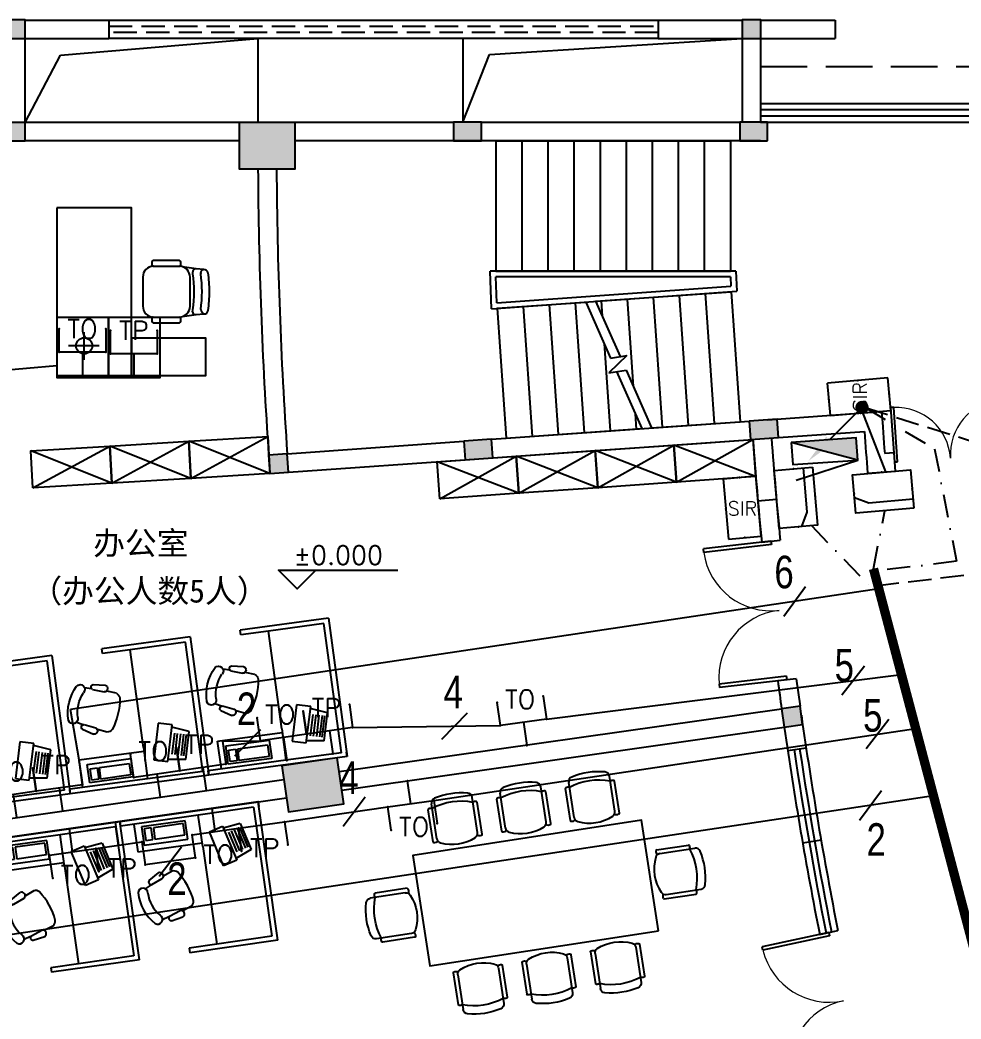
# Model space of a CAD drawing. Extents: x 13680 to 1640314, y -473492 to 65390.
# Drawn here: x 1299465 to 1309572, y -311155 to -300419 of the extents above; entities that cross this region are included whole.
import ezdxf
from ezdxf.enums import TextEntityAlignment as Align

# ---------------------------------------------------------------- set-up
doc = ezdxf.new("R2010")
doc.units = 0
doc.header["$LTSCALE"] = 1000
doc.header["$MEASUREMENT"] = 0
doc.linetypes.add('DASH', pattern=[0.35, 0.25, -0.1])
doc.linetypes.add('DASHDOT', pattern=[1, 0.5, -0.25, 0, -0.25])
for name, color, linetype in [('0-桥架', 120, 'Continuous'), ('AXIS', 1, 'Continuous'), ('COLUMN', 255, 'Continuous'), ('DIM-照明', 3, 'Continuous'), ('door', 2, 'Continuous'), ('EQUIP-通讯', 6, 'Continuous'), ('LWIRE', 4, 'Continuous'), ('PUB_HATCH', 8, 'Continuous'), ('S-提资20140812', 6, 'Continuous'), ('S-消防器材提资', 2, 'Continuous'), ('STAIR', 2, 'Continuous'), ('STAIR-H', 2, 'Continuous'), ('TEL_TEXT', 7, 'Continuous'), ('WALL', 255, 'Continuous'), ('WINDOW', 2, 'Continuous'), ('WIRE-照明', 120, 'Continuous'), ('室外建筑', 8, 'Continuous'), ('装修家具', 8, 'Continuous')]:
    doc.layers.add(name, color=color, linetype=linetype)
doc.layers.add('04071 FF-TXT', color=3, linetype='Continuous', lineweight=25)
doc.styles.add('_TCH_DIM_T3', font='SIMPLEX', dxfattribs={"width": 0.705882, "bigfont": 'GBCBIG'})
doc.styles.add('_TEL_DIM', font='SIMPLEX', dxfattribs={"width": 0.8, "height": 3.5, "bigfont": 'HZTXT'})
doc.styles.add('IN-C', font='')
doc.styles.add('IN-E', font='simplex.shx')
doc.styles.get("Standard").update_dxf_attribs({"font": 'haiwenrs.shx', "bigfont": 'hztxt.shx'})
doc.styles.get('IN-C').set_extended_font_data('SimSun')
doc.dimstyles.new('_TCH_ARROW&&100', dxfattribs={"dimtxt": 297.5, "dimasz": 200, "dimexe": 250, "dimexo": 300, "dimgap": 126.25, "dimtad": 1, "dimdec": 0, "dimzin": 0, "dimdsep": 46, "dimtxsty": '_TCH_DIM_T3', "dimcen": 0.09, "dimclrt": 7, "dimazin": 2, "dimtfac": 1, "dimtdec": 0, "dimtix": 1, "dimtmove": 2, "dimatfit": 3, "dimfxl": 1, "dimtolj": 1, "dimtzin": 0, "dimarcsym": 0})

# ---------------------------------------------------------------- blocks, each defined once
blk = doc.blocks.new('A$C3ECB1412')
at = {"layer": '装修家具', "color": 8}
for p, q in [((0, 1500), (0, 0)), ((0, 1500), (0, 0)), ((1500, 1500), (0, 1500)), ((0, 1500), (50, 1500)), ((50, 1444), (50, 844)), ((50, 1444), (1450, 1444)), ((1450, 1444), (1450, 844)), ((1500, 1500), (1500, 544)), ((201, 1278), (496, 1355)), ((244, 1263), (466, 1322)), ((250, 1237), (473, 1295)), ((496, 1355), (567, 1176)), ((201, 1278), (227, 1087)), ((205, 1083), (588, 1184)), ((259, 1205), (482, 1263)), ((268, 1171), (491, 1229)), ((276, 1140), (499, 1199)), ((588, 1184), (626, 1037)), ((243, 937), (205, 1083)), ((626, 1037), (243, 937)), ((50, 844), (50, 0)), ((50, 844), (50, 0)), ((390, 844), (50, 844)), ((350, 144), (350, 844)), ((390, 844), (1450, 844)), ((1450, 844), (1450, 544)), ((90, 695), (90, 223)), ((289, 695), (90, 695)), ((115, 670), (115, 347)), ((239, 670), (115, 670)), ((239, 347), (239, 670)), ((289, 223), (289, 695)), ((1008, 635), (1043, 536)), ((1450, 544), (1500, 544)), ((605, 480), (646, 383)), ((1081, 386), (1038, 507)), ((1132, 400), (1108, 527)), ((115, 347), (239, 347)), ((239, 323), (115, 323)), ((115, 323), (115, 248)), ((239, 248), (239, 323)), ((671, 223), (604, 333)), ((719, 246), (669, 365)), ((1088, 377), (1108, 304)), ((90, 223), (289, 223)), ((115, 248), (239, 248)), ((719, 236), (753, 168)), ((50, 144), (350, 144)), ((0, 0), (50, 0))]:
    blk.add_line(p, q, dxfattribs=at)
for centre, radius, start, end in [((1036, -39), 708, 96.8246, 125.3087), ((950, 594), 70.3, 35.575, 88.634), ((675, 488), 70.3, 133.4994, 186.5584), ((1074, 512), 36.8, 24.5799, 187.0599), ((639, 344), 36.8, 35.0735, 197.5535), ((1104, 401), 27.9, 213.3494, 358.8432), ((691, 242), 27.9, 223.2902, 8.784), ((800, 575), 489, 268.3277, 313.8056), ((797, 582), 394, 270.7801, 311.3533), ((1098, 254), 51.9, 322.3317, 140.7492), ((795, 137), 51.9, 81.3842, 259.8017)]:
    blk.add_arc(centre, radius, start, end, dxfattribs=at)
blk = doc.blocks.new('A$C4CDD4A0C')
at = {"layer": '装修家具', "color": 8}
for p, q in [((1426, 1634), (1426, 1335)), ((1264, 1482), (1593, 1482)), ((386, 1218), (386, 1188)), ((682, 1234), (402, 1234)), ((697, 1188), (697, 1218)), ((222, 1146), (139, 1139)), ((371, 1167), (222, 1146)), ((260, 1116), (258, 1094)), ((685, 1173), (405, 1173)), ((682, 1172), (682, 1172)), ((288, 1056), (288, 744)), ((794, 744), (794, 1056)), ((794, 1056), (794, 1056)), ((139, 663), (222, 654)), ((222, 654), (371, 633)), ((258, 709), (259, 686)), ((386, 612), (386, 582)), ((395, 628), (682, 628)), ((402, 566), (682, 566)), ((682, 628), (682, 628)), ((697, 582), (697, 612))]:
    blk.add_line(p, q, dxfattribs=at)
for points in [[(917, 1400), (917, 1800), (117, 1800), (117, 1400)], [(1717, 0), (1717, 1800), (917, 1800), (917, 0)]]:
    blk.add_lwpolyline(points, close=True, dxfattribs=at)
blk.add_circle((1425, 1482), 86.5, dxfattribs=at)
for centre, radius, start, end in [((402, 1218), 15.6, 90, 180), ((402, 1188), 15.6, 180, 261.0411), ((682, 1218), 15.6, 0, 90), ((682, 1188), 15.6, 270, 0), ((1453, 898), 1374, 171.4477, 179.9347), ((133, 1101), 38.4, 81.1166, 176.8521), ((118, 1087), 55.7, 6.303, 68.0435), ((1455, 900), 1296, 171.4477, 188.5523), ((230, 1117), 30.1, 357.8693, 100.843), ((1539, 901), 1296, 171.4477, 188.5523), ((405, 1056), 117, 90, 180), ((678, 1056), 117, 0, 88.0898), ((1453, 902), 1374, 180.0653, 188.5523), ((136, 705), 41.7, 190.1524, 273.9531), ((137, 700), 37.3, 272.6932, 11.282), ((227, 686), 32.5, 262.6639, 359.9194), ((405, 744), 117, 180, 266.9085), ((678, 744), 117, 271.9102, 0), ((402, 612), 15.6, 90, 180), ((402, 582), 15.6, 180, 270), ((682, 612), 15.6, 0, 90), ((682, 582), 15.6, 270, 0)]:
    blk.add_arc(centre, radius, start, end, dxfattribs=at)
blk = doc.blocks.new('A$C44F7551D')
at = {"layer": '装修家具', "color": 8}
for p, q in [((0, 400), (850, 0)), ((850, 400), (0, 0))]:
    blk.add_line(p, q, dxfattribs=at)
blk.add_lwpolyline([(0, 400), (0, 0), (850, 0), (850, 400)], close=True, dxfattribs=at)
blk = doc.blocks.new('A$C03587EE0')
at = {"layer": '装修家具', "color": 8}
for p, q in [((478, 538), (131, 533)), ((452, 493), (71, 487)), ((458, 49), (78, 44)), ((486, 5), (138, 0))]:
    blk.add_line(p, q, dxfattribs=at)
for centre, radius, start, end in [((478, 529), 9, 16.8083, 90.7938), ((750, 275), 750, 166.8568, 194.7308), ((72, 433), 54, 90.7938, 166.8568), ((750, 275), 660, 161.17, 200.4176), ((178, 511), 57.9, 164.7793, 203.647), ((131, 524), 9, 90.7938, 164.7793), ((452, 439), 54, 24.9428, 90.7938), ((432, 515), 57.9, 328.4736, 16.8083), ((81, 266), 464, 336.6448, 24.9428), ((77, 98), 54, 194.7308, 270.7938), ((185, 23), 57.9, 157.9406, 196.8083), ((138, 9), 9, 196.8083, 270.7938), ((457, 103), 54, 270.7938, 336.6448), ((485, 14), 9, 270.7938, 344.7793), ((438, 27), 57.9, 344.7793, 33.114)]:
    blk.add_arc(centre, radius, start, end, dxfattribs=at)
blk = doc.blocks.new('A$C40867F42')
at = {"layer": '装修家具', "color": 8}
blk.add_lwpolyline([(-40032, -14249), (-38832, -14249), (-38832, -11763), (-40032, -11763)], close=True, dxfattribs=at)
at = {"layer": '装修家具', "color": 8, "xscale": -1}
for p, rotation in [((-39173, -11164), 90.793803449409), ((-40630, -12003), 180.7938034227225), ((-40630, -12749), 180.7938034227225), ((-40630, -13495), 180.7938034227225)]:
    blk.add_blockref('A$C03587EE0', p, dxfattribs=dict(at, rotation=rotation))
at = {"layer": '装修家具', "color": 8}
for p, rotation in [((-38234, -12003), 179.2061965576802), ((-38233, -12749), 179.2061965576802), ((-38233, -13495), 179.2061965576802), ((-39173, -14847), 89.20619653099655)]:
    blk.add_blockref('A$C03587EE0', p, dxfattribs=dict(at, rotation=rotation))
blk = doc.blocks.new('A$C74C77CB6')
at = {"layer": '装修家具', "color": 8}
for name, p, rotation in [('A$C40867F42', (-17557, 42457), 98.74285959330632), ('A$C3ECB1412', (-3174, 6228), 278.1020870156908), ('A$C3ECB1412', (-4659, 6017), 278.1020870156908)]:
    blk.add_blockref(name, p, dxfattribs=dict(at, rotation=rotation))
blk = doc.blocks.new('xfx-gz')
at = {"layer": 'S-消防器材提资'}
blk.add_hatch(color=8, dxfattribs=at).paths.add_polyline_path([(0, 240), (0, 0), (700, 0)])
at = {"layer": 'S-消防器材提资', "color": 8}
for p, q in [((678, 408), (0, 240)), ((0, 240), (700, 0))]:
    blk.add_line(p, q, dxfattribs=at)
blk.add_lwpolyline([(700, 0), (700, 240), (0, 240), (0, 0)], close=True, dxfattribs=at)
blk = doc.blocks.new('*D104')
at = {"layer": 'AXIS', "color": 0, "lineweight": -2, "transparency": 16777216}
for p, q in [((1294419, -301719), (1291969, -301719)), ((1294561, -305731), (1292117, -305904))]:
    blk.add_line(p, q, dxfattribs=at)
blk.add_arc((1351219, -301719), 59000, 180.19425, 183.85584, dxfattribs=at)
at = {"layer": 'AXIS', "color": 0, "transparency": 16777216}
for points in [[(1292186, -301920), (1292253, -301919), (1292219, -301719)], [(1292386, -305685), (1292319, -305689), (1292367, -305886)]]:
    blk.add_solid(points, dxfattribs=at)
at = {"layer": 'Defpoints', "color": 0, "transparency": 16777216}
for p in [(1294719, -301719), (1351219, -301719), (1292236, -303109), (1294860, -305710)]:
    blk.add_point(p, dxfattribs=at)
at = {"layer": 'AXIS', "color": 7, "transparency": 16777216, "insert": (1292531, -303795), "char_height": 297.5, "attachment_point": 5, "rotation": 272.025, "style": '_TCH_DIM_T3'}
blk.add_mtext('\\A1;4.05°', dxfattribs=at)
blk = doc.blocks.new('*D105')
at = {"layer": 'AXIS', "color": 0, "lineweight": -2, "transparency": 16777216}
for p, q in [((1294561, -305731), (1292117, -305904)), ((1294986, -309723), (1292560, -310068))]:
    blk.add_line(p, q, dxfattribs=at)
blk.add_arc((1351219, -301719), 59000, 184.24429, 187.90568, dxfattribs=at)
at = {"layer": 'AXIS', "color": 0, "transparency": 16777216}
for points in [[(1292348, -306088), (1292414, -306084), (1292367, -305886)], [(1292813, -309830), (1292747, -309839), (1292808, -310032)]]:
    blk.add_solid(points, dxfattribs=at)
at = {"layer": 'Defpoints', "color": 0, "transparency": 16777216}
for p in [(1351219, -301719), (1294860, -305710), (1292481, -307272), (1295283, -309680)]:
    blk.add_point(p, dxfattribs=at)
at = {"layer": 'AXIS', "color": 7, "transparency": 16777216, "insert": (1292824, -307934), "char_height": 297.5, "attachment_point": 5, "rotation": 276.075, "style": '_TCH_DIM_T3'}
blk.add_mtext('\\A1;4.05°', dxfattribs=at)
blk = doc.blocks.new('*D106')
at = {"layer": 'AXIS', "color": 0, "lineweight": -2, "transparency": 16777216}
for p, q in [((1294986, -309723), (1292560, -310068)), ((1296674, -317566), (1294322, -318250))]:
    blk.add_line(p, q, dxfattribs=at)
blk.add_arc((1351219, -301719), 59000, 188.29413, 196.00578, dxfattribs=at)
at = {"layer": 'AXIS', "color": 0, "transparency": 16777216}
for points in [[(1292803, -310235), (1292869, -310226), (1292808, -310032)], [(1294538, -317978), (1294474, -317997), (1294562, -318180)]]:
    blk.add_solid(points, dxfattribs=at)
at = {"layer": 'Defpoints', "color": 0, "transparency": 16777216}
for p in [(1351219, -301719), (1295283, -309680), (1293264, -312775), (1296963, -317482)]:
    blk.add_point(p, dxfattribs=at)
at = {"layer": 'AXIS', "color": 7, "transparency": 16777216, "insert": (1293810, -314079), "char_height": 297.5, "attachment_point": 5, "rotation": 282.15, "style": '_TCH_DIM_T3'}
blk.add_mtext('\\A1;8.1°', dxfattribs=at)
blk = doc.blocks.new('*D107')
at = {"layer": 'AXIS', "color": 0, "lineweight": -2, "transparency": 16777216}
for p, q in [((1296674, -317566), (1294322, -318250)), ((1299451, -325093), (1297218, -326102))]:
    blk.add_line(p, q, dxfattribs=at)
blk.add_arc((1351219, -301719), 59000, 196.39422, 204.10568, dxfattribs=at)
at = {"layer": 'AXIS', "color": 0, "transparency": 16777216}
for points in [[(1294586, -318381), (1294650, -318363), (1294562, -318180)], [(1297395, -325803), (1297334, -325830), (1297446, -325999)]]:
    blk.add_solid(points, dxfattribs=at)
at = {"layer": 'Defpoints', "color": 0, "transparency": 16777216}
for p in [(1351219, -301719), (1296963, -317482), (1295400, -320831), (1299725, -324970)]:
    blk.add_point(p, dxfattribs=at)
at = {"layer": 'AXIS', "color": 7, "transparency": 16777216, "insert": (1296124, -322045), "char_height": 297.5, "attachment_point": 5, "rotation": 290.25, "style": '_TCH_DIM_T3'}
blk.add_mtext('\\A1;8.1°', dxfattribs=at)
blk = doc.blocks.new('*D108')
at = {"layer": 'AXIS', "color": 0, "lineweight": -2, "transparency": 16777216}
for p, q in [((1299451, -325093), (1297218, -326102)), ((1303261, -332154), (1301193, -333467))]:
    blk.add_line(p, q, dxfattribs=at)
blk.add_arc((1351219, -301719), 59000, 204.49413, 212.20578, dxfattribs=at)
at = {"layer": 'AXIS', "color": 0, "transparency": 16777216}
for points in [[(1297499, -326195), (1297559, -326167), (1297446, -325999)], [(1301325, -333146), (1301269, -333182), (1301404, -333333)]]:
    blk.add_solid(points, dxfattribs=at)
at = {"layer": 'Defpoints', "color": 0, "transparency": 16777216}
for p in [(1351219, -301719), (1299725, -324970), (1298650, -328505), (1303515, -331994)]:
    blk.add_point(p, dxfattribs=at)
at = {"layer": 'AXIS', "color": 7, "transparency": 16777216, "insert": (1299537, -329605), "char_height": 297.5, "attachment_point": 5, "rotation": 298.35, "style": '_TCH_DIM_T3'}
blk.add_mtext('\\A1;8.1°', dxfattribs=at)
blk = doc.blocks.new('*D109')
at = {"layer": 'AXIS', "color": 0, "lineweight": -2, "transparency": 16777216}
for p, q in [((1303261, -332154), (1301193, -333467)), ((1305531, -335465), (1303560, -336921))]:
    blk.add_line(p, q, dxfattribs=at)
blk.add_arc((1351219, -301719), 59000, 212.59422, 216.25576, dxfattribs=at)
at = {"layer": 'AXIS', "color": 0, "transparency": 16777216}
for points in [[(1301483, -333520), (1301539, -333484), (1301404, -333333)], [(1303669, -336592), (1303616, -336631), (1303761, -336773)]]:
    blk.add_solid(points, dxfattribs=at)
at = {"layer": 'Defpoints', "color": 0, "transparency": 16777216}
for p in [(1351219, -301719), (1303515, -331994), (1302162, -334498), (1305772, -335287)]:
    blk.add_point(p, dxfattribs=at)
at = {"layer": 'AXIS', "color": 7, "transparency": 16777216, "insert": (1302779, -334918), "char_height": 297.5, "attachment_point": 5, "rotation": 304.425, "style": '_TCH_DIM_T3'}
blk.add_mtext('\\A1;4.05°', dxfattribs=at)
blk = doc.blocks.new('*D110')
at = {"layer": 'AXIS', "color": 0, "lineweight": -2, "transparency": 16777216}
for p, q in [((1305531, -335465), (1303560, -336921)), ((1308029, -338609), (1306166, -340200))]:
    blk.add_line(p, q, dxfattribs=at)
blk.add_arc((1351219, -301719), 59000, 216.6442, 220.30694, dxfattribs=at)
at = {"layer": 'AXIS', "color": 0, "transparency": 16777216}
for points in [[(1303853, -336953), (1303907, -336913), (1303761, -336773)], [(1306252, -339864), (1306201, -339907), (1306356, -340038)]]:
    blk.add_solid(points, dxfattribs=at)
at = {"layer": 'Defpoints', "color": 0, "transparency": 16777216}
for p in [(1351219, -301719), (1305772, -335287), (1304600, -337881), (1308257, -338414)]:
    blk.add_point(p, dxfattribs=at)
at = {"layer": 'AXIS', "color": 7, "transparency": 16777216, "insert": (1305245, -338257), "char_height": 297.5, "attachment_point": 5, "rotation": 308.4756, "style": '_TCH_DIM_T3'}
blk.add_mtext('\\A1;4.05°', dxfattribs=at)
blk = doc.blocks.new('*D111')
at = {"layer": 'AXIS', "color": 0, "lineweight": -2, "transparency": 16777216}
for p, q in [((1308029, -338609), (1306166, -340200)), ((1310741, -341566), (1308995, -343285))]:
    blk.add_line(p, q, dxfattribs=at)
blk.add_arc((1351219, -301719), 59000, 220.69539, 224.35579, dxfattribs=at)
at = {"layer": 'AXIS', "color": 0, "transparency": 16777216}
for points in [[(1306461, -340211), (1306511, -340168), (1306356, -340038)], [(1309057, -342944), (1309010, -342990), (1309174, -343110)]]:
    blk.add_solid(points, dxfattribs=at)
at = {"layer": 'Defpoints', "color": 0, "transparency": 16777216}
for p in [(1351219, -301719), (1308257, -338414), (1307271, -341084), (1310955, -341356)]:
    blk.add_point(p, dxfattribs=at)
at = {"layer": 'AXIS', "color": 7, "transparency": 16777216, "insert": (1307940, -341413), "char_height": 297.5, "attachment_point": 5, "rotation": 312.5256, "style": '_TCH_DIM_T3'}
blk.add_mtext('\\A1;4.05°', dxfattribs=at)
blk = doc.blocks.new('*D112')
at = {"layer": 'AXIS', "color": 0, "lineweight": -2, "transparency": 16777216}
for p, q in [((1310741, -341566), (1308995, -343285)), ((1313657, -344326), (1312036, -346164))]:
    blk.add_line(p, q, dxfattribs=at)
blk.add_arc((1351219, -301719), 59000, 224.74423, 228.40578, dxfattribs=at)
at = {"layer": 'AXIS', "color": 0, "transparency": 16777216}
for points in [[(1309290, -343275), (1309338, -343229), (1309174, -343110)], [(1312074, -345818), (1312030, -345868), (1312202, -345976)]]:
    blk.add_solid(points, dxfattribs=at)
at = {"layer": 'Defpoints', "color": 0, "transparency": 16777216}
for p in [(1351219, -301719), (1310955, -341356), (1310160, -344089), (1313855, -344101)]:
    blk.add_point(p, dxfattribs=at)
at = {"layer": 'AXIS', "color": 7, "transparency": 16777216, "insert": (1310851, -344370), "char_height": 297.5, "attachment_point": 5, "rotation": 316.575, "style": '_TCH_DIM_T3'}
blk.add_mtext('\\A1;4.05°', dxfattribs=at)
blk = doc.blocks.new('*D118')
at = {"layer": 'AXIS', "color": 0, "lineweight": -2, "transparency": 16777216}
for p, q in [((1294419, -301719), (1291169, -301719)), ((1342334, -357820), (1341825, -361030))]:
    blk.add_line(p, q, dxfattribs=at)
blk.add_arc((1351219, -301719), 59800, 180.19165, 260.80826, dxfattribs=at)
at = {"layer": 'AXIS', "color": 0, "transparency": 16777216}
for points in [[(1291386, -301920), (1291453, -301919), (1291419, -301719)], [(1341672, -360719), (1341662, -360784), (1341864, -360783)]]:
    blk.add_solid(points, dxfattribs=at)
at = {"layer": 'Defpoints', "color": 0, "transparency": 16777216}
for p in [(1294719, -301719), (1351219, -301719), (1297937, -328868), (1342381, -357524)]:
    blk.add_point(p, dxfattribs=at)
at = {"layer": 'AXIS', "color": 7, "transparency": 16777216, "insert": (1305956, -340378), "char_height": 297.5, "attachment_point": 5, "rotation": 310.5, "style": '_TCH_DIM_T3'}
blk.add_mtext('\\A1;81°', dxfattribs=at)
blk = doc.blocks.new('$DorLib2D$00000002')
for p, q in [((-0.5, 0), (-0.5, 0.4875)), ((-0.475, 0.4875), (-0.5, 0.4875)), ((-0.475, 0), (-0.475, 0.4875)), ((0.475, 0), (0.475, 0.4875)), ((0.475, 0.4875), (0.5, 0.4875)), ((0.5, 0), (0.5, 0.4875)), ((-0.5, 0), (-0.475, 0)), ((0.5, 0), (0.475, 0))]:
    blk.add_line(p, q)
at = {"lineweight": 13}
for centre, start, end in [((-0.4875, 0), 0, 88.53072), ((0.4875, 0), 91.46928, 180)]:
    blk.add_arc(centre, 0.4875, start, end, dxfattribs=at)
blk = doc.blocks.new('_FZH')
blk.add_lwpolyline([(-0.5, -0.5), (0.5, -0.5), (0.5, 0.5), (-0.5, 0.5)], close=True)
at = {"layer": 'PUB_HATCH'}
blk.add_solid([(-0.5, -0.5), (0.5, -0.5), (-0.5, 0.5), (0.5, 0.5)], dxfattribs=at)
blk = doc.blocks.new('bg')
blk.add_lwpolyline([(2, 2), (0, 0), (-2, 2), (10.82, 2)])
at = {"color": 7, "style": 'IN-E'}
blk.add_attdef('LEVEL', (2, 2.61), '', height=2, dxfattribs=at)
blk = doc.blocks.new('$equip$00001847')
for p, q in [((-0.5, 0.499), (-0.5, 0.999)), ((0.5, 0.999), (0.5, 0.499)), ((0.5, 0.499), (-0.5, 0.499)), ((0, 0.5), (0, 0))]:
    blk.add_line(p, q)
for p in [(-0.5, 0.999), (0.5, 0.999), (-0.5, 0.499), (0.5, 0.499), (0, 0)]:
    blk.add_point(p)
at = {"color": 7, "style": '_TEL_DIM'}
blk.add_attdef('$TEXT$', text='', height=0.4, dxfattribs=at).set_placement((0, 0.999), align=Align.MIDDLE_CENTER)
at = {"color": 7, "style": '_TEL_DIM', "flags": 1}
blk.add_attdef('A', text='', height=0.00002, dxfattribs=at).set_placement((0, 0), align=Align.MIDDLE_CENTER)
blk = doc.blocks.new('$TelecSys$00000095')
blk.add_line((0.4, 0.4), (-0.4, -0.4))
at = {"width": 0.8}
blk.add_attdef('N', text='', height=1, dxfattribs=at).set_placement((-0.017, 1.056), align=Align.MIDDLE)
blk = doc.blocks.new('$TelecSys$00000080')
for p, q in [((-0.7, -0.7), (0, 0)), ((0.104, 0.104), (0.104, 0.104)), ((-0.104, -0.104), (-0.104, -0.104))]:
    blk.add_line(p, q)
at = {"const_width": 0.142}
blk.add_lwpolyline([(0.071, 0, 1), (-0.071, 0, 1)], format="xyb", close=True, dxfattribs=at)
blk.add_solid([(-0.63, -0.77), (-0.77, -0.63), (-1.15, -1.15)])
at = {"width": 0.8, "flags": 9}
blk.add_attdef('A', (0, 0), '', height=0.00002, rotation=180, dxfattribs=at)
blk = doc.blocks.new('$equip$00001889')
for p, q in [((-0.65, 0.35), (-0.65, -0.35)), ((0.65, 0.35), (-0.65, 0.35)), ((0.65, 0.35), (0.65, -0.35)), ((-0.65, -0.35), (0.65, -0.35))]:
    blk.add_line(p, q)
for p in [(0, 0.35), (-0.65, 0), (0.65, 0), (0, -0.35)]:
    blk.add_point(p)
at = {"color": 7, "style": '_TEL_DIM'}
blk.add_attdef('$TEXT$', text='', height=0.3, dxfattribs=at).set_placement((-0.02, -0.003), align=Align.MIDDLE_CENTER)
at = {"color": 7, "style": '_TEL_DIM', "flags": 1}
blk.add_attdef('A', text='', height=0.00002, dxfattribs=at).set_placement((0, 0), align=Align.MIDDLE_CENTER)
blk = doc.blocks.new('$equip$00001876')
at = {"color": 0, "linetype": 'Continuous'}
blk.add_lwpolyline([(-0.625, 0.415), (0.625, 0.415), (0.625, -0.415), (-0.625, -0.415)], close=True, dxfattribs=at)
blk.add_lwpolyline([(0.625, 0.075), (0.325, 0.215), (-0.625, 0.215)], dxfattribs=at)
for p in [(0, 0.415), (-0.625, 0), (0.625, 0), (0, -0.415)]:
    blk.add_point(p)
at = {"layer": 'TEL_TEXT', "style": '_TEL_DIM', "flags": 1}
blk.add_attdef('A', text='', height=0.00002, dxfattribs=at).set_placement((0, 0), align=Align.MIDDLE_CENTER)

msp = doc.modelspace()

# ---------------------------------------------------------------- hatches: boundary and pattern name
at = {"layer": 'PUB_HATCH'}
for points in [[(1304120.295, -301519.182), (1304120.295, -301719.182), (1304420.295, -301719.182), (1304420.295, -301519.182)], [(1307194.872, -301519.185), (1307194.872, -301719.185), (1307494.872, -301719.185), (1307494.872, -301519.185)], [(1307297.876, -304728.965), (1307312.001, -304928.465), (1307611.252, -304907.277), (1307597.127, -304707.777)], [(1304230.607, -304945.839), (1304244.732, -305145.339), (1304543.983, -305124.151), (1304529.857, -304924.651)]]:
    msp.add_hatch(color=256, dxfattribs=at).paths.add_polyline_path(points)

# ---------------------------------------------------------------- linework, layer by layer
at = {"layer": '0-桥架', "color": 120, "const_width": 100}
msp.add_lwpolyline([(1308631.906, -306316.208), (1311057.694, -315500.496), (1313954.739, -322129.648), (1315681.674, -325523.405)], dxfattribs=at)
at = {"layer": 'COLUMN'}
for p, q in [((1302020.015, -300619.692), (1302020.015, -301518.939)), ((1304220.015, -300619.692), (1304220.015, -301518.939))]:
    msp.add_line(p, q, dxfattribs=at)
at = {"layer": 'EQUIP-通讯'}
for points in [[(1299863.95, -303611.116), (1300415.927, -303611.116), (1300415.927, -304265.323), (1299863.95, -304265.323)], [(1300415.927, -303611.116), (1300967.905, -303611.116), (1300967.905, -304265.323), (1300415.927, -304265.323)]]:
    msp.add_lwpolyline(points, close=True, dxfattribs=at)
at = {"layer": 'STAIR'}
for p, q in [((1299899.37, -300796.534), (1302020.015, -300619.692)), ((1304509.379, -300789.208), (1307220.008, -300619.692)), ((1299520.004, -301519.448), (1299899.37, -300796.534)), ((1304220.015, -301518.939), (1304509.379, -300789.208)), ((1304574.863, -301719.451), (1307094.863, -301719.451)), ((1304854.863, -301719.451), (1304854.863, -303119.451)), ((1305134.863, -301719.451), (1305134.863, -303119.451)), ((1305414.863, -301719.451), (1305414.863, -303119.451)), ((1305694.863, -301719.451), (1305694.863, -303119.451)), ((1305974.863, -301719.451), (1305974.863, -303119.451)), ((1306254.863, -301719.451), (1306254.863, -303119.451)), ((1306534.863, -301719.451), (1306534.863, -303119.451)), ((1306814.863, -301719.451), (1306814.863, -303119.451)), ((1306823.338, -303359.12), (1306922.216, -304755.624)), ((1305147.533, -303477.773), (1305246.411, -304874.277)), ((1305426.834, -303457.998), (1305525.712, -304854.502)), ((1305541.406, -303449.886), (1305807.753, -304052.382)), ((1305647.423, -303442.379), (1305910.048, -304036.457)), ((1305706.135, -303438.222), (1305717.682, -303601.31)), ((1305985.436, -303418.447), (1306051.915, -304357.37)), ((1306264.736, -303398.671), (1306363.614, -304795.175)), ((1306544.037, -303378.895), (1306642.915, -304775.399)), ((1304868.233, -303497.549), (1304967.11, -304894.053)), ((1305738.533, -303895.802), (1305805.013, -304834.726)), ((1305984.061, -304024.934), (1305790.086, -304211.268)), ((1305807.753, -304052.382), (1305984.061, -304024.934)), ((1305790.086, -304211.268), (1305974.627, -304182.538)), ((1305872.331, -304198.463), (1306143.025, -304810.793)), ((1305974.627, -304182.538), (1306249.042, -304803.287)), ((1306072.766, -304651.862), (1306084.314, -304814.95)), ((1306249.042, -304803.287), (1307201.517, -304735.848)), ((1304687.81, -304913.828), (1306143.025, -304810.793))]:
    msp.add_line(p, q, dxfattribs=at)
at = {"layer": 'STAIR-H'}
for p, q in [((1304574.863, -301719.451), (1304574.863, -303119.451)), ((1307094.863, -301719.451), (1307094.863, -303119.451)), ((1307154.901, -303119.451), (1304514.826, -303119.451)), ((1304529.044, -303521.565), (1304514.826, -303119.451)), ((1304574.863, -303119.451), (1307094.863, -303119.451)), ((1307154.901, -303119.451), (1307162.526, -303335.104)), ((1307096.985, -303179.451), (1304576.985, -303179.451)), ((1304586.81, -303457.324), (1304576.985, -303179.451)), ((1307096.985, -303179.451), (1307100.517, -303279.344)), ((1304529.044, -303521.565), (1307162.526, -303335.104)), ((1304586.81, -303457.324), (1307100.517, -303279.344)), ((1305647.423, -303442.379), (1307102.639, -303339.344)), ((1307102.639, -303339.344), (1307201.517, -304735.848)), ((1304588.932, -303517.324), (1305541.406, -303449.886)), ((1304588.932, -303517.324), (1304687.81, -304913.828))]:
    msp.add_line(p, q, dxfattribs=at)
at = {"layer": 'WALL', "color": 0}
for p, q in [((1299520.007, -300419.692), (1300420.007, -300419.692)), ((1300420.007, -300419.692), (1300420.007, -300619.692)), ((1306319.825, -300419.692), (1307220.825, -300419.692)), ((1306319.825, -300419.692), (1306319.825, -300619.692)), ((1307420.825, -300419.692), (1308220.004, -300419.692)), ((1308220.004, -300419.692), (1308220.004, -300619.692)), ((1299520.004, -300619.692), (1300420.007, -300619.692)), ((1299520.004, -301519.448), (1299520.004, -300619.692)), ((1306319.825, -300619.692), (1307220.008, -300619.692)), ((1307220.008, -300619.692), (1307220.008, -301519.185)), ((1307420.008, -300619.692), (1307420.008, -301519.185)), ((1307420.008, -300619.692), (1308220.004, -300619.692)), ((1301820.003, -301519.449), (1299520.004, -301519.448)), ((1304120.295, -301519.45), (1302420.003, -301519.449)), ((1304120.295, -301519.182), (1304120.295, -301719.182)), ((1304420.295, -301519.182), (1304120.295, -301519.182)), ((1304420.295, -301719.182), (1304420.295, -301519.182)), ((1307194.872, -301519.451), (1304420.295, -301519.45)), ((1307194.872, -301519.185), (1307194.872, -301719.185)), ((1307494.872, -301519.185), (1307194.872, -301519.185)), ((1307494.872, -301719.185), (1307494.872, -301519.185)), ((1301820.004, -301719.449), (1299520.007, -301719.448)), ((1304270.295, -301719.45), (1302420.004, -301719.449)), ((1304120.295, -301719.182), (1304420.295, -301719.182)), ((1307420.008, -301719.452), (1304270.295, -301719.45)), ((1307194.872, -301719.185), (1307494.872, -301719.185)), ((1307420.008, -301719.185), (1307420.008, -301719.452)), ((1307491.86, -304715.23), (1308719.353, -304627.24)), ((1304529.883, -304925.01), (1307297.88, -304729.025)), ((1307597.127, -304707.777), (1307297.876, -304728.965)), ((1307297.876, -304728.965), (1307312.001, -304928.465)), ((1307611.252, -304907.277), (1307597.127, -304707.777)), ((1307611.245, -304907.185), (1308533.99, -304841.041)), ((1302335.406, -305080.388), (1304230.632, -304946.198)), ((1304529.857, -304924.651), (1304230.607, -304945.839)), ((1304230.607, -304945.839), (1304244.732, -305145.339)), ((1304394.383, -305135.105), (1307337.057, -304926.752)), ((1304543.983, -305124.151), (1304529.857, -304924.651)), ((1307312.001, -304928.465), (1307611.252, -304907.277)), ((1308853.296, -305069.095), (1308752.46, -305076.172)), ((1308867.299, -305268.604), (1308853.296, -305069.095)), ((1302349.429, -305279.895), (1304394.383, -305135.105)), ((1304244.732, -305145.339), (1304543.983, -305124.151)), ((1308569.161, -305289.528), (1308867.299, -305268.604)), ((1307431.721, -306030.607), (1307630.425, -306007.617)), ((1307802.821, -307497.678), (1307604.117, -307520.667)), ((1307802.821, -307497.678), (1307842.877, -307791.892)), ((1302892.759, -308496.398), (1307644.872, -307820.072)), ((1307871.057, -307989.897), (1307871.17, -307989.881)), ((1302920.939, -308694.403), (1307673.053, -308018.077)), ((1297546.636, -309257.264), (1302298.745, -308580.939)), ((1297574.816, -309455.269), (1302326.925, -308778.944))]:
    msp.add_line(p, q, dxfattribs=at)
for centre, radius, start, end in [((1351220.004, -301719.42), 49200, 180.3493899, 183.9335473), ((1351220.004, -301719.42), 49000, 180.3508159, 183.9330726), ((1351319.674, -301711.312), 42700, 183.9157031, 184.5197277), ((1351319.674, -301711.312), 42900, 184.1836762, 184.7845029), ((1351220.003, -301719.42), 44000, 184.1802206, 185.6229488), ((1351220.003, -301719.42), 43800, 184.1807357, 185.6184887), ((1351220.003, -301719.42), 44000, 187.5763086, 187.9697822), ((1351220.003, -301719.42), 43800, 188.1, 188.2308123)]:
    msp.add_arc(centre, radius, start, end, dxfattribs=at)
at = {"layer": 'WINDOW'}
for p, q in [((1300420.007, -300419.692), (1306319.825, -300419.692)), ((1306319.825, -300619.692), (1300420.007, -300619.692)), ((1310421.964, -301319.437), (1307418.273, -301319.437)), ((1310354.36, -301386.437), (1307418.273, -301386.437)), ((1310287.874, -301452.437), (1307418.273, -301452.437)), ((1310220.491, -301519.437), (1307418.273, -301519.437)), ((1307710.907, -308269.406), (1307908.047, -308239.728)), ((1307871.32, -309262.074), (1308068.359, -309227.789)), ((1308054.006, -310245.656), (1308249.555, -310203.555))]:
    msp.add_line(p, q, dxfattribs=at)
at = {"layer": 'WINDOW', "linetype": 'DASH'}
for p, q in [((1300420.007, -300486.692), (1306319.825, -300486.692)), ((1306319.825, -300552.692), (1300420.007, -300552.692))]:
    msp.add_line(p, q, dxfattribs=at)
at = {"layer": 'WINDOW'}
for radius, start, end in [(55000, 179.5833214, 261.4156146), (54933, 179.6526966, 261.3462394), (54867, 179.7212014, 261.2777346), (54800, 179.7909126, 261.2080234), (43800, 188.0999999, 191.1688911), (44000, 188.2302177, 191.1733513), (43930, 188.5611846, 191.1717948), (43870, 188.5611846, 191.1704568)]:
    msp.add_arc((1351220.004, -301719.42), radius, start, end, dxfattribs=at)
at = {"layer": 'WIRE-照明'}
for p, q in [((1299862.533, -304136.814), (1298598.992, -304244.227)), ((1308508.504, -304618.255), (1308759.594, -305276.163)), ((1307591.655, -305571.651), (1307391.392, -305589.25)), ((1308688.659, -306531.081), (1300008.162, -307828.749)), ((1305119.401, -307931.785), (1308932.109, -307452.808)), ((1300102.03, -308369.64), (1300008.162, -307828.749)), ((1303038.102, -308023.33), (1304624.39, -308002.236)), ((1303889.345, -308808.593), (1309085.16, -308032.275)), ((1309276.553, -308756.91), (1299380.043, -310245.584)), ((1302305.613, -309033.991), (1303415.007, -308876.101))]:
    msp.add_line(p, q, dxfattribs=at)
at = {"layer": 'WIRE-照明', "linetype": 'DASH'}
for p, q in [((1308544.073, -304584.631), (1309673.599, -304940.576)), ((1309948.421, -306349.015), (1308680.002, -306498.306))]:
    msp.add_line(p, q, dxfattribs=at)
at = {"layer": 'WIRE-照明', "linetype": 'DASHDOT', "ltscale": 0.5}
for p, q in [((1308544.073, -304584.631), (1309287.876, -305027.205)), ((1309287.876, -305027.205), (1309523.803, -306236.312)), ((1308631.906, -306316.208), (1308753.675, -305692.55)), ((1307965.65, -305853.237), (1308629.331, -306539.95)), ((1309523.803, -306236.312), (1308680.002, -306335.626))]:
    msp.add_line(p, q, dxfattribs=at)
at = {"layer": 'WIRE-照明', "linetype": 'Continuous'}
for p, q in [((1301641.113, -308170), (1302048.149, -308164.726)), ((1301350.814, -309422.399), (1300808.524, -309499.47))]:
    msp.add_line(p, q, dxfattribs=at)
at = {"layer": '室外建筑', "linetype": 'DASH', "ltscale": 2}
msp.add_line((1307419.984, -300919.441), (1310827.925, -300919.441), dxfattribs=at)
msp.add_arc((1351220.004, -301719.42), 55400, 179.1726169, 261.8263191, dxfattribs=at)

# ---------------------------------------------------------------- block references
at = {"layer": '04071 FF-TXT', "color": 9}
ref = msp.add_blockref('bg', (1302440.877, -306531.355), dxfattribs=dict(at, xscale=100, yscale=100, zscale=100))
ref.add_attrib('LEVEL', '%%P0.000', (1302403.148, -306270.815), dxfattribs={"layer": '0', "color": 7, "height": 200, "style": 'IN-E'})
at = {"layer": 'COLUMN', "linetype": 'ByBlock'}
for p, xscale, yscale, zscale, rotation in [((1299420.007, -300519.441), 200.0000000000165, 200.0000000000165, 200.0000000000165, 2.325909531067305e-05), ((1307320.825, -300519.438), 200.0000000000165, 200.0000000000165, 200.0000000000165, 2.325909531067305e-05), ((1299420.007, -301619.448), 200.0000000000165, 200.0000000000165, 200.0000000000165, 2.325910364830631e-05), ((1302242.616, -305187.207), 200.0000000000128, 200.0000000000128, 200.0000000000128, 274.0500022637251), ((1307757.965, -307904.984), 199.9999999999885, 199.9999999999885, 199.9999999999885, 278.0999999688669)]:
    msp.add_blockref('_FZH', p, dxfattribs=dict(at, xscale=xscale, yscale=yscale, zscale=zscale, rotation=rotation))
at = {"layer": 'COLUMN'}
for p, xscale, yscale, zscale, rotation in [((1302120.004, -301769.44), 500.0000000000412, 600.0000000000582, 600.0000000000495, 270.0000232590886), ((1302609.842, -308637.671), 499.9999999999285, 599.9999999999418, 599.9999999999472, 278.0999999422754)]:
    msp.add_blockref('_FZH', p, dxfattribs=dict(at, xscale=xscale, yscale=yscale, zscale=zscale, rotation=rotation))
at = {"layer": 'DIM-照明'}
ref = msp.add_blockref('$TelecSys$00000095', (1307785.671, -306666.071), dxfattribs=dict(at, xscale=350, yscale=350, zscale=350, rotation=188.5023200160316))
ref.add_attrib('N', '6', dxfattribs={"layer": '0', "color": 7, "height": 350, "width": 0.8}).set_placement((1307671.393, -306351.005), align=Align.MIDDLE)
ref = msp.add_blockref('$TelecSys$00000095', (1308414.392, -307517.847), dxfattribs=dict(at, xscale=349.9999999999998, yscale=349.9999999999998, zscale=349.9999999999998, rotation=7.160364020957577))
ref.add_attrib('N', '5', dxfattribs={"layer": '0', "color": 7, "height": 350, "width": 0.8}).set_placement((1308318.318, -307355.25), align=Align.MIDDLE)
ref = msp.add_blockref('$TelecSys$00000095', (1304130.165, -308008.808), dxfattribs=dict(at, xscale=350, yscale=350, zscale=350, rotation=0.761866261683066))
ref.add_attrib('N', '4', dxfattribs={"layer": '0', "color": 7, "height": 350, "width": 0.8}).set_placement((1304119.155, -307639.477), align=Align.MIDDLE)
ref = msp.add_blockref('$TelecSys$00000095', (1301908.622, -308188.078), dxfattribs=dict(at, xscale=350, yscale=350, zscale=350, rotation=0.742337383492613))
ref.add_attrib('N', '2', dxfattribs={"layer": '0', "color": 7, "height": 350, "width": 0.8}).set_placement((1301897.738, -307818.743), align=Align.MIDDLE)
ref = msp.add_blockref('$TelecSys$00000095', (1308675.593, -308093.47), dxfattribs=dict(at, xscale=349.9999999999998, yscale=349.9999999999998, zscale=349.9999999999998, rotation=7.160364020957569))
ref.add_attrib('N', '5', dxfattribs={"layer": '0', "color": 7, "height": 350, "width": 0.8}).set_placement((1308624.168, -307894.591), align=Align.MIDDLE)
ref = msp.add_blockref('$TelecSys$00000095', (1303055.312, -308927.293), dxfattribs=dict(at, xscale=350, yscale=350, zscale=350, rotation=8.099999716896754))
ref.add_attrib('N', '4', dxfattribs={"layer": '0', "color": 7, "height": 350, "width": 0.8}).set_placement((1302997.22, -308562.394), align=Align.MIDDLE)
ref = msp.add_blockref('$TelecSys$00000095', (1308600.279, -308858.638), dxfattribs=dict(at, xscale=350, yscale=350, zscale=350, rotation=188.5545340272052))
ref.add_attrib('N', '2', dxfattribs={"layer": '0', "color": 7, "height": 350, "width": 0.8}).set_placement((1308661.264, -309223.065), align=Align.MIDDLE)
ref = msp.add_blockref('$TelecSys$00000095', (1301079.669, -309460.934), dxfattribs=dict(at, xscale=350, yscale=350, zscale=350, rotation=188.0887780816728))
ref.add_attrib('N', '2', dxfattribs={"layer": '0', "color": 7, "height": 350, "width": 0.8}).set_placement((1301150.508, -309643.901), align=Align.MIDDLE)
at = {"layer": 'door'}
for p, xscale, yscale, zscale, rotation in [((1309458.825, -305126.842), 1200.000000000012, 1200.000000000012, 200, 4.014654475287811), ((1307617.271, -306764.142), 1500.000000000004, 1500.000000000004, 200, 96.59962873221671), ((1308309.635, -310957.805), 1499.999999999987, 1499.999999999987, 100, 102.1500311747685)]:
    msp.add_blockref('$DorLib2D$00000002', p, dxfattribs=dict(at, xscale=xscale, yscale=yscale, zscale=zscale, rotation=rotation))
at = {"layer": 'EQUIP-通讯', "xscale": 500, "yscale": 500, "zscale": 500}
for p, values in [((1300136.083, -304238.786), {'$TEXT$': 'TO'}), ((1300688.061, -304255.394), {'$TEXT$': 'TP'})]:
    msp.add_blockref('$equip$00001847', p, dxfattribs=at).add_auto_attribs(values)
at = {"layer": 'EQUIP-通讯'}
ref = msp.add_blockref('$equip$00001889', (1308477.377, -304468.373), dxfattribs=dict(at, xscale=499.9999999999627, yscale=499.9999999999627, zscale=499.9999999999627, rotation=185.0221313746138))
ref.add_attrib('$TEXT$', 'SIR', dxfattribs={"layer": '0', "color": 7, "height": 150, "rotation": 90, "style": '_TEL_DIM'}).set_placement((1308487.205, -304465.929), align=Align.MIDDLE_CENTER)
for p, xscale, yscale, zscale, rotation in [((1307798.397, -305553.928), 499.9999999999883, 499.9999999999883, 499.9999999999883, 274.8996120647744), ((1308735.953, -305485.808), 499.9999999999885, 499.9999999999885, 499.9999999999885, 184.8996120647744)]:
    msp.add_blockref('$equip$00001876', p, dxfattribs=dict(at, xscale=xscale, yscale=yscale, zscale=zscale, rotation=rotation))
ref = msp.add_blockref('$equip$00001889', (1307221.749, -305657.88), dxfattribs=dict(at, xscale=499.9999999999627, yscale=499.9999999999627, zscale=499.9999999999627, rotation=95.02213137461386))
ref.add_attrib('$TEXT$', 'SIR', dxfattribs={"layer": '0', "color": 7, "height": 150, "style": '_TEL_DIM'}).set_placement((1307224.193, -305667.708), align=Align.MIDDLE_CENTER)
ref = msp.add_blockref('$equip$00001847', (1304907.05, -308214.022), dxfattribs=dict(at, xscale=500.0000000000003, yscale=500.0000000000003, zscale=500.0000000000003, rotation=8.099999716864051))
ref.add_attrib('$TEXT$', 'TO', dxfattribs={"layer": '0', "color": 7, "height": 200, "style": '_TEL_DIM'}).set_placement((1304836.67, -307719.505), align=Align.MIDDLE_CENTER)
ref = msp.add_blockref('$equip$00001847', (1302825.751, -308305.567), dxfattribs=dict(at, xscale=500.0000000000003, yscale=500.0000000000003, zscale=500.0000000000003, rotation=8.099999716864051))
ref.add_attrib('$TEXT$', 'TP', dxfattribs={"layer": '0', "color": 7, "height": 200, "style": '_TEL_DIM'}).set_placement((1302755.371, -307811.049), align=Align.MIDDLE_CENTER)
ref = msp.add_blockref('$equip$00001847', (1302330.81, -308376.512), dxfattribs=dict(at, xscale=500.0000000000003, yscale=500.0000000000003, zscale=500.0000000000003, rotation=8.099999716864051))
ref.add_attrib('$TEXT$', 'TO', dxfattribs={"layer": '0', "color": 7, "height": 200, "style": '_TEL_DIM'}).set_placement((1302260.43, -307881.995), align=Align.MIDDLE_CENTER)
ref = msp.add_blockref('$equip$00001847', (1300969.046, -308770.688), dxfattribs=dict(at, xscale=499.9999999999998, yscale=499.9999999999998, zscale=499.9999999999998, rotation=8.09999971686406))
ref.add_attrib('$TEXT$', 'TO', dxfattribs={"layer": '0', "color": 7, "height": 200, "style": '_TEL_DIM'}).set_placement((1300898.665, -308276.17), align=Align.MIDDLE_CENTER)
ref = msp.add_blockref('$equip$00001847', (1301463.987, -308699.742), dxfattribs=dict(at, xscale=500.0000000000003, yscale=500.0000000000003, zscale=500.0000000000003, rotation=8.099999716864051))
ref.add_attrib('$TEXT$', 'TP', dxfattribs={"layer": '0', "color": 7, "height": 200, "style": '_TEL_DIM'}).set_placement((1301393.607, -308205.225), align=Align.MIDDLE_CENTER)
ref = msp.add_blockref('$equip$00001847', (1299427.749, -308990.047), dxfattribs=dict(at, xscale=499.9999999999998, yscale=499.9999999999998, zscale=499.9999999999998, rotation=8.09999971686406))
ref.add_attrib('$TEXT$', 'TO', dxfattribs={"layer": '0', "color": 7, "height": 200, "style": '_TEL_DIM'}).set_placement((1299357.369, -308495.529), align=Align.MIDDLE_CENTER)
ref = msp.add_blockref('$equip$00001847', (1299922.69, -308919.101), dxfattribs=dict(at, xscale=500.0000000000003, yscale=500.0000000000003, zscale=500.0000000000003, rotation=8.099999716864051))
ref.add_attrib('$TEXT$', 'TP', dxfattribs={"layer": '0', "color": 7, "height": 200, "style": '_TEL_DIM'}).set_placement((1299852.31, -308424.584), align=Align.MIDDLE_CENTER)
ref = msp.add_blockref('$equip$00001847', (1303627.358, -308593.864), dxfattribs=dict(at, xscale=500, yscale=500, zscale=500, rotation=188.0999997168629))
ref.add_attrib('$TEXT$', 'TO', dxfattribs={"layer": '0', "color": 7, "height": 200, "style": '_TEL_DIM'}).set_placement((1303697.738, -309088.382), align=Align.MIDDLE_CENTER)
ref = msp.add_blockref('$equip$00001847', (1302022.952, -308822.205), dxfattribs=dict(at, xscale=500.0000000000002, yscale=500.0000000000002, zscale=500.0000000000002, rotation=188.0999997168669))
ref.add_attrib('$TEXT$', 'TP', dxfattribs={"layer": '0', "color": 7, "height": 200, "style": '_TEL_DIM'}).set_placement((1302093.332, -309316.723), align=Align.MIDDLE_CENTER)
ref = msp.add_blockref('$equip$00001847', (1301527.94, -308892.656), dxfattribs=dict(at, xscale=500.0000000000002, yscale=500.0000000000002, zscale=500.0000000000002, rotation=188.0999997168669))
ref.add_attrib('$TEXT$', 'TO', dxfattribs={"layer": '0', "color": 7, "height": 200, "style": '_TEL_DIM'}).set_placement((1301598.32, -309387.173), align=Align.MIDDLE_CENTER)
ref = msp.add_blockref('$equip$00001847', (1300490.637, -309040.178), dxfattribs=dict(at, xscale=499.9999999999999, yscale=499.9999999999999, zscale=499.9999999999999, rotation=188.0999997168669))
ref.add_attrib('$TEXT$', 'TP', dxfattribs={"layer": '0', "color": 7, "height": 200, "style": '_TEL_DIM'}).set_placement((1300561.018, -309534.695), align=Align.MIDDLE_CENTER)
ref = msp.add_blockref('$equip$00001847', (1299995.626, -309110.628), dxfattribs=dict(at, xscale=499.9999999999999, yscale=499.9999999999999, zscale=499.9999999999999, rotation=188.0999997168669))
ref.add_attrib('$TEXT$', 'TO', dxfattribs={"layer": '0', "color": 7, "height": 200, "style": '_TEL_DIM'}).set_placement((1300066.006, -309605.146), align=Align.MIDDLE_CENTER)
at = {"layer": 'LWIRE', "xscale": 500, "yscale": 500, "zscale": 500}
msp.add_blockref('$TelecSys$00000080', (1308508.504, -304582.63), dxfattribs=at)
at = {"layer": 'S-提资20140812', "rotation": 184.050002824648}
msp.add_blockref('xfx-gz', (1308447.538, -304908.824), dxfattribs=at)
at = {"layer": '装修家具', "color": 8, "rotation": 180}
msp.add_blockref('A$C4CDD4A0C', (1301579.324, -302438.786), dxfattribs=at)
at = {"layer": '装修家具', "color": 8, "xscale": -1}
for name, p, rotation in [('A$C44F7551D', (1300428.839, -304997.672), 183.4696471651806), ('A$C44F7551D', (1301277.281, -304946.23), 183.4696471651806), ('A$C44F7551D', (1306489.176, -304986.739), 184.0510294069987), ('A$C44F7551D', (1299580.397, -305049.114), 183.4696471651806), ('A$C44F7551D', (1304793.423, -305106.836), 184.0510294069987), ('A$C44F7551D', (1305641.3, -305046.788), 184.0510294069987), ('A$C44F7551D', (1303945.547, -305166.884), 184.0510294069987), ('A$C3ECB1412', (1301492.252, -308535.589), 277.6694155875379), ('A$C3ECB1412', (1300005.671, -308735.775), 277.6694155875379), ('A$C3ECB1412', (1298519.089, -308935.961), 277.6694155875379)]:
    msp.add_blockref(name, p, dxfattribs=dict(at, rotation=rotation))
at = {"layer": '装修家具'}
msp.add_blockref('A$C74C77CB6', (1303711.748, -315261.508), dxfattribs=at)

# ---------------------------------------------------------------- texts
at = {"color": 9, "style": 'IN-C'}
for s, p in [('办公室', (1300251.685, -306166.313)), ('（办公人数5人）', (1299577.222, -306679.5))]:
    msp.add_text(s, height=250, dxfattribs=at).set_placement(p)

# ---------------------------------------------------------------- dimensions: what is measured, and where the dimension line sits
at = {"layer": 'AXIS'}
for base, p1, p2, picture, middle in [((1297936.967, -328868.031), (1294719.168, -301719.443), (1342380.508, -357523.794), '*D118', (1305955.972, -340377.779)), ((1292235.546, -303109.484), (1294719.168, -301719.443), (1294860.265, -305709.907), '*D104', (1292530.843, -303794.545)), ((1292481.013, -307271.822), (1294860.265, -305709.907), (1295282.819, -309680.25), '*D105', (1292823.954, -307934.284)), ((1293264.209, -312774.855), (1295282.819, -309680.25), (1296962.575, -317482.418), '*D106', (1293809.602, -314079.328)), ((1295400.122, -320830.518), (1296962.575, -317482.418), (1299724.846, -324969.898), '*D107', (1296123.866, -322045.1)), ((1298649.755, -328504.803), (1299724.846, -324969.898), (1303514.64, -331993.634), '*D108', (1299537.429, -329605.32)), ((1302162.457, -334498.058), (1303514.64, -331993.634), (1305771.932, -335287.243), '*D109', (1302778.853, -334918.238)), ((1304600.258, -337881.241), (1305771.932, -335287.243), (1308256.977, -338414.108), '*D110', (1305244.922, -338256.994)), ((1307270.955, -341083.802), (1308256.977, -338414.108), (1310955.1, -341355.954), '*D111', (1307940.279, -341412.787)), ((1310160.319, -344088.877), (1310955.1, -341355.954), (1313855.048, -344100.696), '*D112', (1310851.345, -344369.912))]:
    dim = msp.add_angular_dim_3p(base=base, center=(1351219.168, -301719.42), p1=p1, p2=p2, dimstyle='_TCH_ARROW&&100', dxfattribs=at)
    dim.commit()
    dim.dimension.update_dxf_attribs({"geometry": picture, "text_midpoint": middle})

doc.saveas('drawing.dxf')
